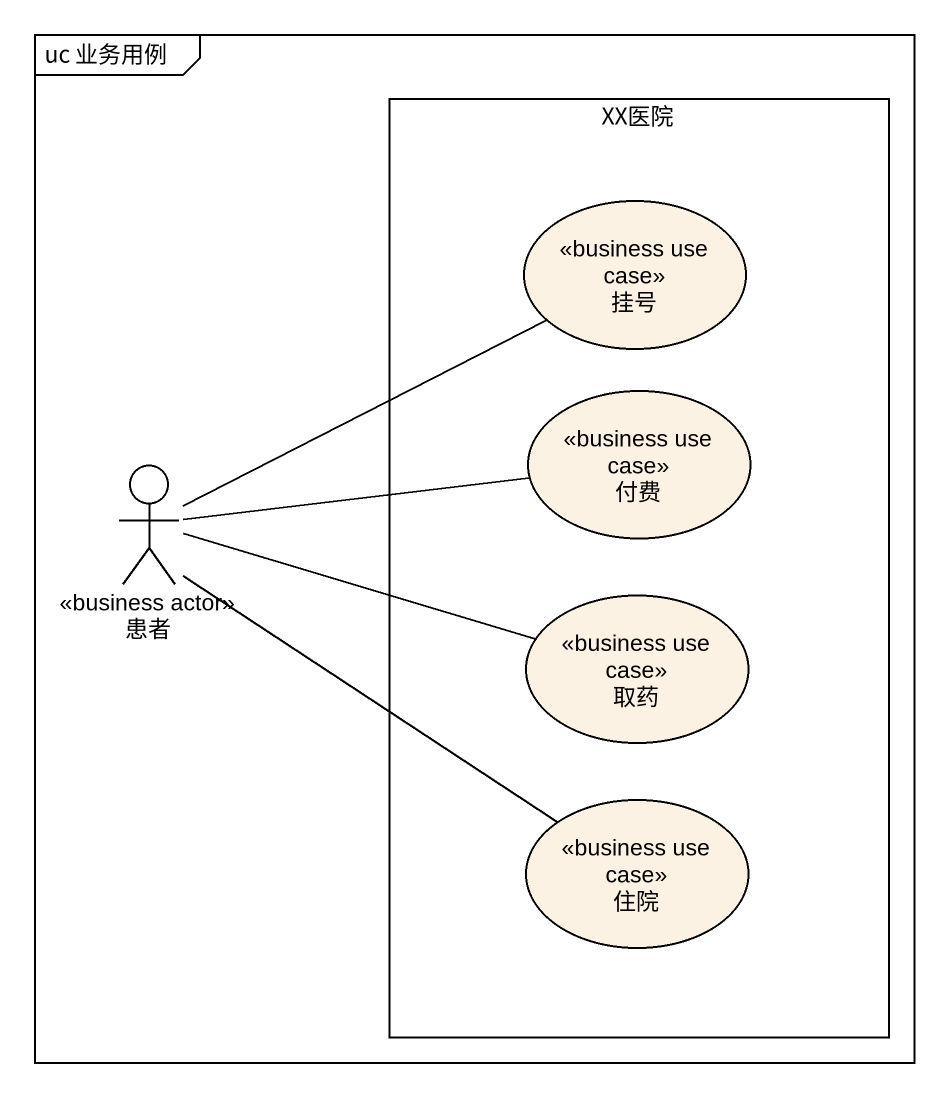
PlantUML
@startuml
mainframe uc 业务用例
rectangle XX医院 {
  usecase 挂号 <<business use case>>
  usecase 付费 <<business use case>>
  usecase 取药 <<business use case>>
  usecase 住院 <<business use case>>
}
actor 患者 <<business actor>>
患者 -right- 挂号
患者 -right- 付费
患者 -right- 取药
患者 -- 住院
@enduml
